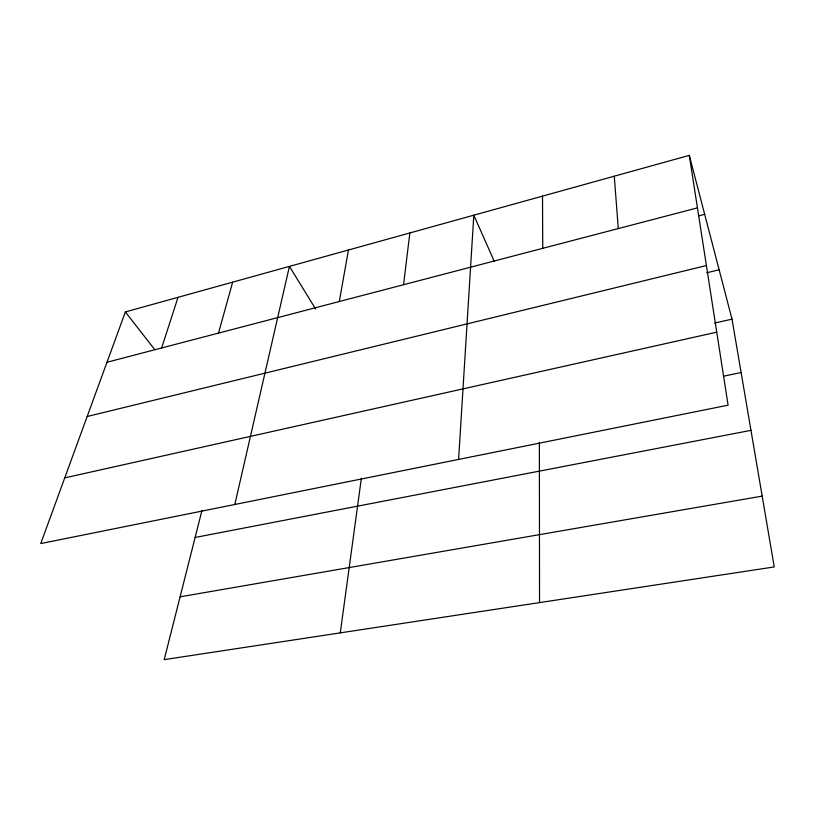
<?xml version="1.0" encoding="UTF-8"?>
<svg xmlns="http://www.w3.org/2000/svg" width="815" height="815" viewBox="0 0 815 815"><rect width="100%" height="100%" fill="white"/><g stroke="black" fill="none" stroke-linecap="round" stroke-linejoin="round"><path stroke-width="1.22" d="M458.601 459.426L473.81 215.201L494.196 261.136M403.537 284.72L409.863 232.947M340.283 632.878L361.361 478.283M339.305 301.519L348.453 250.001M234.812 504.495L289.427 266.393L315.578 308.916M201.967 510.414L164.202 659.63L774.25 566.934L732.013 319.134L689.296 155.37L125.367 311.941L40.75 543.564L728.08 405.167L689.296 155.37M218.512 333.101L232.652 282.153M161.655 347.964L178.006 297.322M106.989 362.257L697.446 207.876M698.557 215.883L704.669 214.304M87.164 416.506L706.401 265.547M706.768 272.76L719.136 269.765M714.704 323.046L732.013 319.134M64.752 477.875L716.742 332.174M723.914 376.133L741.11 372.516M195.121 537.462L750.972 430.351M180.095 596.825L762.178 496.121M125.367 311.941L154.728 349.594M614.276 176.193L618.279 228.567M542.515 196.12L542.739 248.32M539.377 442.392L539.53 602.601"/></g></svg>
